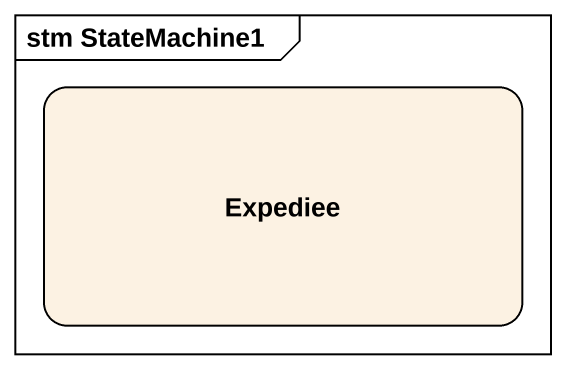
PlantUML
@startuml
mainframe stm StateMachine1
hide empty description
state Expediee
@enduml
